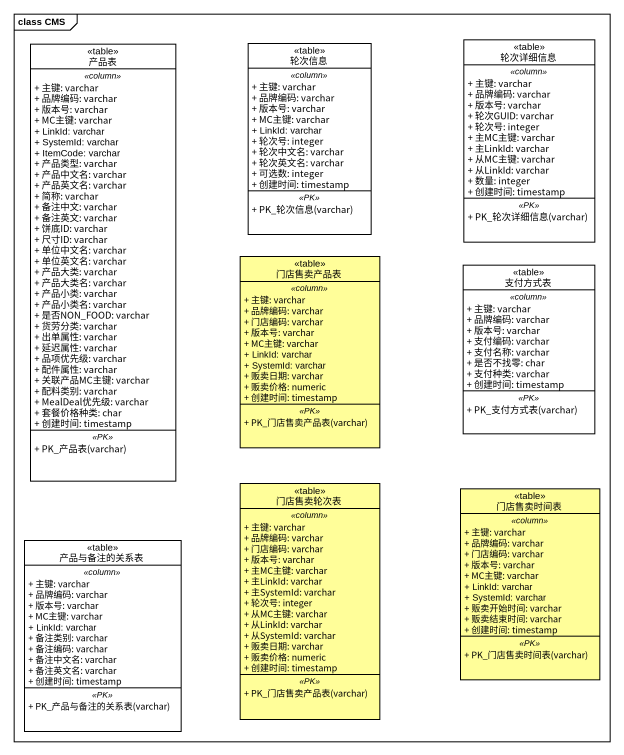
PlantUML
@startuml
mainframe class CMS
hide circle
hide empty members
skinparam classAttributeIconSize 0
class 产品表 <<table>> {
  .. <<column>> ..
  + 主键: varchar
  + 品牌编码: varchar
  + 版本号: varchar
  + MC主键: varchar
  + LinkId: varchar
  + SystemId: varchar
  + ItemCode: varchar
  + 产品类型: varchar
  + 产品中文名: varchar
  + 产品英文名: varchar
  + 简称: varchar
  + 备注中文: varchar
  + 备注英文: varchar
  + 饼底ID: varchar
  + 尺寸ID: varchar
  + 单位中文名: varchar
  + 单位英文名: varchar
  + 产品大类: varchar
  + 产品大类名: varchar
  + 产品小类: varchar
  + 产品小类名: varchar
  + 是否NON_FOOD: varchar
  + 货劳分类: varchar
  + 出单属性: varchar
  + 延迟属性: varchar
  + 品项优先级: varchar
  + 配件属性: varchar
  + 关联产品MC主键: varchar
  + 配料类别: varchar
  + MealDeal优先级: varchar
  + 套餐价格种类: char
  + 创建时间: timestamp
  .. <<PK>> ..
  + PK_产品表(varchar)
}
class 轮次信息 <<table>> {
  .. <<column>> ..
  + 主键: varchar
  + 品牌编码: varchar
  + 版本号: varchar
  + MC主键: varchar
  + LinkId: varchar
  + 轮次号: integer
  + 轮次中文名: varchar
  + 轮次英文名: varchar
  + 可选数: integer
  + 创建时间: timestamp
  .. <<PK>> ..
  + PK_轮次信息(varchar)
}
class 轮次详细信息 <<table>> {
  .. <<column>> ..
  + 主键: varchar
  + 品牌编码: varchar
  + 版本号: varchar
  + 轮次GUID: varchar
  + 轮次号: integer
  + 主MC主键: varchar
  + 主LinkId: varchar
  + 从MC主键: varchar
  + 从LinkId: varchar
  + 数量: integer
  + 创建时间: timestamp
  .. <<PK>> ..
  + PK_轮次详细信息(varchar)
}
class 门店售卖产品表 <<table>> #FFFE99 {
  .. <<column>> ..
  + 主键: varchar
  + 品牌编码: varchar
  + 门店编码: varchar
  + 版本号: varchar
  + MC主键: varchar
  + LinkId: varchar
  + SystemId: varchar
  + 贩卖日期: varchar
  + 贩卖价格: numeric
  + 创建时间: timestamp
  .. <<PK>> ..
  + PK_门店售卖产品表(varchar)
}
class 支付方式表 <<table>> {
  .. <<column>> ..
  + 主键: varchar
  + 品牌编码: varchar
  + 版本号: varchar
  + 支付编码: varchar
  + 支付名称: varchar
  + 是否不找零: char
  + 支付种类: varchar
  + 创建时间: timestamp
  .. <<PK>> ..
  + PK_支付方式表(varchar)
}
class 门店售卖轮次表 <<table>> #FFFE99 {
  .. <<column>> ..
  + 主键: varchar
  + 品牌编码: varchar
  + 门店编码: varchar
  + 版本号: varchar
  + 主MC主键: varchar
  + 主LinkId: varchar
  + 主SystemId: varchar
  + 轮次号: integer
  + 从MC主键: varchar
  + 从LinkId: varchar
  + 从SystemId: varchar
  + 贩卖日期: varchar
  + 贩卖价格: numeric
  + 创建时间: timestamp
  .. <<PK>> ..
  + PK_门店售卖产品表(varchar)
}
class 门店售卖时间表 <<table>> #FFFE99 {
  .. <<column>> ..
  + 主键: varchar
  + 品牌编码: varchar
  + 门店编码: varchar
  + 版本号: varchar
  + MC主键: varchar
  + LinkId: varchar
  + SystemId: varchar
  + 贩卖开始时间: varchar
  + 贩卖结束时间: varchar
  + 创建时间: timestamp
  .. <<PK>> ..
  + PK_门店售卖时间表(varchar)
}
class 产品与备注的关系表 <<table>> {
  .. <<column>> ..
  + 主键: varchar
  + 品牌编码: varchar
  + 版本号: varchar
  + MC主键: varchar
  + LinkId: varchar
  + 备注类别: varchar
  + 备注编码: varchar
  + 备注中文名: varchar
  + 备注英文名: varchar
  + 创建时间: timestamp
  .. <<PK>> ..
  + PK_产品与备注的关系表(varchar)
}
@enduml
